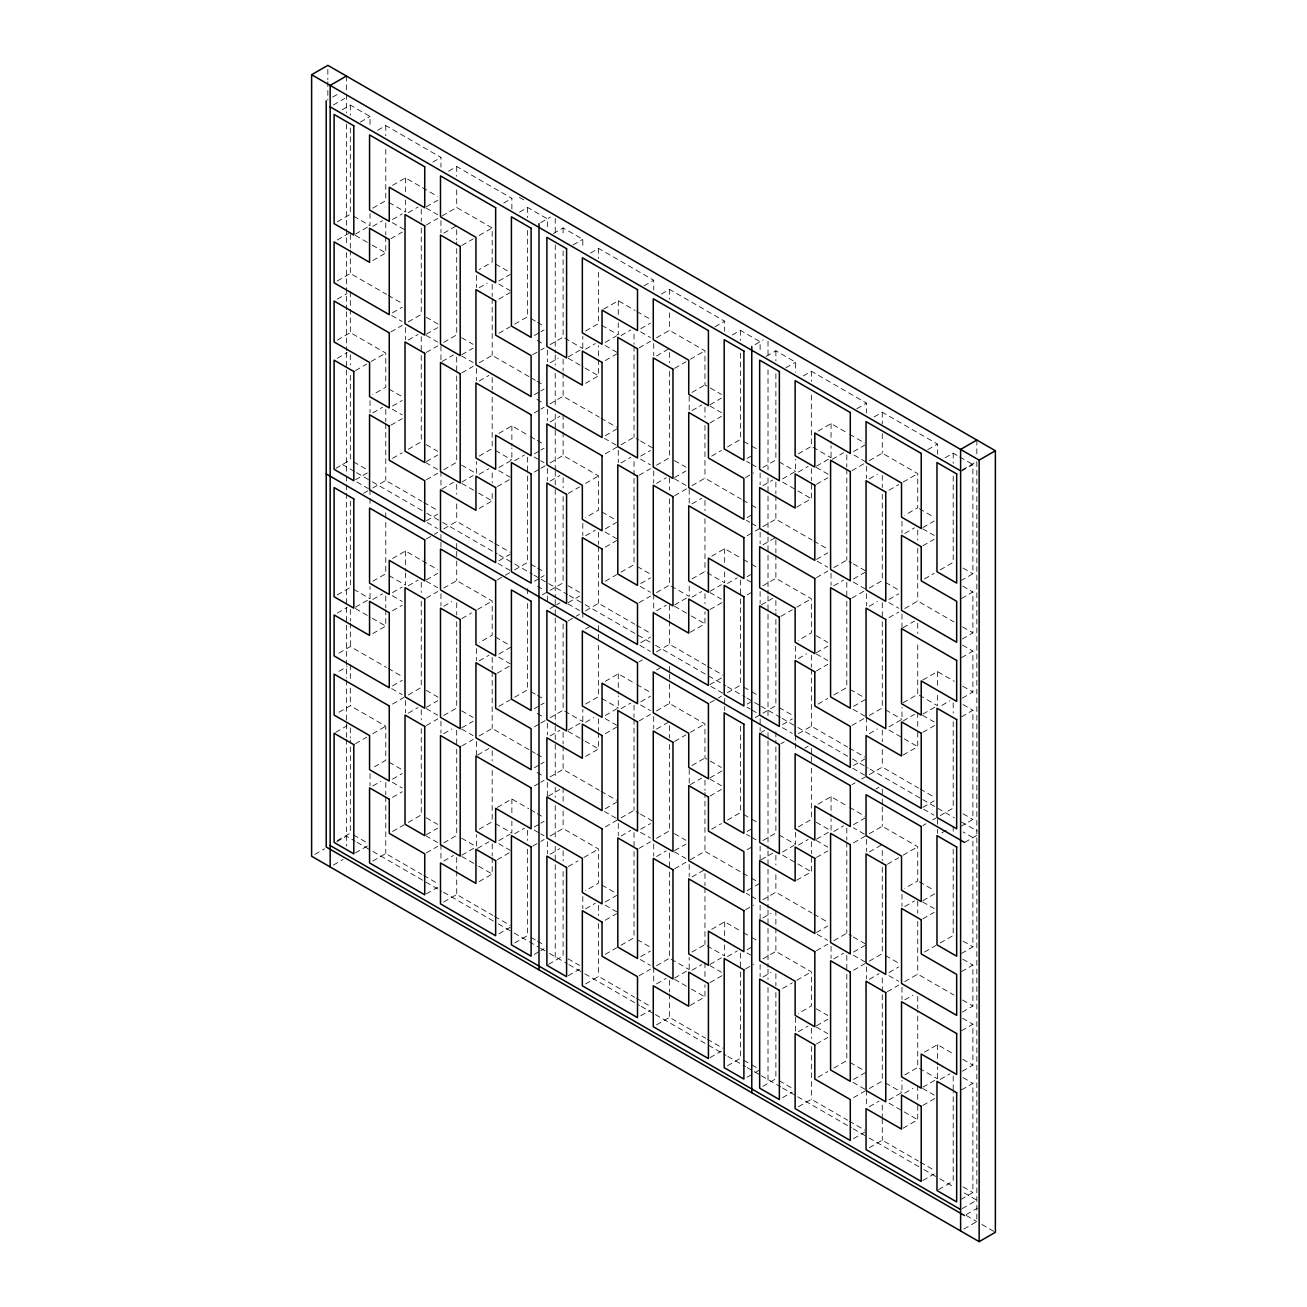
<?xml version="1.0" encoding="UTF-8"?>
<svg xmlns="http://www.w3.org/2000/svg" width="1307" height="1307" viewBox="0 0 1307 1307"><rect width="100%" height="100%" fill="white"/><g stroke="black" fill="none" stroke-linecap="round" stroke-linejoin="round"><path stroke-width="0.75" stroke-dasharray="5 3.75" d="M332.713 97.061L339.199 93.32M333.399 104.968L344.754 98.401M342.205 109.772L350.325 105.099L370.028 116.47L370.028 126.583M360.291 122.09L370.028 116.47M377.674 130.259L385.777 125.57L440.949 157.412L440.949 167.165M392.508 185.382L405.48 177.899L420.691 186.672M432.846 162.101L440.949 157.412M337.337 221.782L350.325 214.299L350.325 127.334M372.805 208.14L385.777 200.641L385.777 147.887M448.595 171.201L456.715 166.512L511.87 198.37L511.87 212.567M337.337 239.982L348.708 233.43M355.422 234.1L368.394 226.601M372.805 226.34L382.543 220.72M392.508 219.511L402.246 213.891M408.274 212.682L418.011 207.061M426.343 206.8L437.698 200.249M390.891 238.658L402.246 232.091M426.343 225L437.698 218.449M442.109 215.9L456.715 207.47L492.184 227.941L492.184 262.07L479.195 269.569M337.337 280.94L350.325 273.441L386.529 294.353M372.805 260.469L385.777 252.97L385.777 236.91M443.727 233.169L456.715 225.67M337.337 299.14L347.074 293.52M503.767 203.059L511.87 198.37M461.812 245.471L473.167 238.92M479.195 235.44L492.184 227.941M519.533 212.159L527.636 207.47L547.339 218.841L547.339 228.954M337.337 340.081L350.325 332.599L385.777 353.07L385.777 387.199L372.805 394.681M540.624 222.729L550.361 217.109M392.508 312.781L402.246 307.161M337.337 358.281L347.074 352.661M553.367 233.561L563.105 227.941L582.808 239.312L582.808 247.399M390.891 331.929L402.246 325.361M408.274 321.881L421.246 314.399L421.246 223.399M479.195 287.769L487.315 283.08M498.898 280.94L510.253 274.388M355.422 370.6L366.777 364.049M371.188 361.5L385.777 353.07M408.274 340.081L418.011 334.461M573.07 244.932L582.808 239.312M426.343 334.2L437.698 327.649M498.898 299.14L510.253 292.588M590.454 253.101L598.573 248.412L653.729 280.27L653.729 290.023M426.343 352.4L437.698 345.849M443.727 342.369L456.715 334.87L456.715 241.844M442.109 361.5L453.464 354.949M461.812 354.671L473.167 348.119M498.898 333.269L510.253 326.701M514.664 324.169L527.636 316.67L527.636 229.705M372.805 412.881L382.543 407.261M392.508 406.069L402.246 400.448M461.812 372.871L473.167 366.319M479.195 362.84L492.184 355.341L535.282 380.223M534.367 335.54L539.236 332.73M540.853 331.782L544.104 329.919M390.891 425.2L402.246 418.648M479.195 381.04L488.932 375.419M603.671 309.171L618.276 300.741L635.153 310.494M643.992 285.89L653.729 280.27M335.948 468.298L350.325 459.999L350.325 373.034M532.733 354.671L539.236 350.93M540.853 349.982L544.104 348.119M550.116 344.64L563.105 337.141L563.105 250.192M585.585 330.981L598.573 323.499L598.573 270.745M661.375 294.059L669.494 289.37L724.666 321.212L724.666 331.357M550.116 362.84L558.236 358.151M355.422 479.8L368.394 472.301M392.508 458.381L402.246 452.761M408.274 449.281L421.246 441.799L421.246 354.834M568.202 356.942L582.808 348.512L582.808 336.389M585.585 349.181L595.322 343.561M605.288 342.369L616.643 335.801M621.054 335.54L630.791 329.919M640.757 328.71L650.494 323.09M363.542 493.311L368.394 490.501M372.805 487.968L385.777 480.47L421.981 501.365M534.367 394.681L539.236 391.871M540.853 390.94L544.104 389.061M426.343 461.6L437.698 455.048M605.288 360.569L616.643 354.001M639.123 347.842L650.494 341.29M656.506 337.81L669.494 330.312L704.963 350.799L704.963 384.911L721.382 394.404M498.898 433.369L511.87 425.87L528.763 435.623M534.367 412.881L539.236 410.071M540.853 409.14L544.104 407.261M550.116 403.781L563.105 396.299L599.309 417.194M585.585 383.31L598.573 375.812L598.573 345.702M426.343 479.8L437.698 473.248M443.727 469.768L456.715 462.27L456.715 373.296M479.195 456.11L492.184 448.611L492.184 391.806M656.506 356.01L669.494 348.512M550.116 421.981L559.853 416.361M714.929 326.832L724.666 321.212M442.109 488.9L453.464 482.348M461.812 482.071L473.167 475.519M479.195 474.31L488.932 468.69M498.898 467.481L511.87 459.999L511.87 447.942M514.664 460.668L524.401 455.048M674.592 368.329L685.946 361.761M690.357 359.229L704.963 350.799M732.312 335L740.415 330.312L760.119 341.699L760.119 351.795M534.367 453.839L539.236 451.029M540.853 450.082L544.104 448.219M426.343 520.741L437.698 514.19M497.281 486.629L511.87 478.199M534.367 472.039L539.236 469.229M540.853 468.282L545.722 465.472M550.116 462.939L563.105 455.44L598.573 475.911L598.573 510.04L585.585 517.539M755.021 344.64L763.141 339.951M392.508 558.481L405.48 550.999L420.691 559.772M426.343 538.941L432.846 535.2M434.463 534.269L437.698 532.39M443.727 528.91L456.715 521.411L492.919 542.323M479.195 508.439L492.184 500.94L492.184 490.909M605.288 435.639L618.276 428.141M337.337 594.881L350.325 587.398L350.325 496.399M691.975 392.41L704.963 384.911M372.805 581.239L385.777 573.74L385.777 520.987M550.116 481.139L559.853 475.519M766.147 356.419L775.884 350.799L795.587 362.17L795.587 372.283M605.288 453.839L618.276 446.34L604.471 438.384M621.054 444.739L634.026 437.241L638.96 440.083M337.337 613.081L347.074 607.461M691.975 410.61L701.712 404.99M355.422 607.2L370.028 598.769L370.028 586.631M372.805 599.439L382.543 593.819M710.06 404.729L721.415 398.161M392.508 592.61L402.246 586.99M408.274 585.781L418.011 580.161M568.202 493.442L579.556 486.89M585.585 483.41L598.573 475.911M621.054 462.939L630.791 457.319M785.85 367.79L795.587 362.17M426.343 579.9L437.698 573.348M640.757 456.11L650.494 450.49M710.06 422.929L721.415 416.361M392.508 610.81L402.246 605.19M803.233 375.942L811.353 371.27L866.508 403.111L866.508 412.865M426.343 598.1L437.698 591.548M443.727 588.068L456.715 580.569L492.184 601.04L492.184 635.169L479.195 642.668M639.123 475.242L650.494 468.69M656.506 465.21L669.494 457.711L669.494 370.763M338.97 653.108L350.325 646.54L386.529 667.452M372.805 633.568L385.777 626.069L385.777 610.01M498.898 560.768L510.253 554.201M443.727 606.268L451.846 601.579M656.506 483.41L666.243 477.79M338.97 671.308L347.074 666.619M497.281 579.9L503.767 576.158M505.384 575.211L510.253 572.401M514.664 569.868L527.636 562.369L527.636 475.405M674.592 477.529L685.946 470.961M711.678 456.11L721.415 450.49M727.444 447.01L740.415 439.511L740.415 352.563M585.585 535.739L595.322 530.119M605.288 528.91L616.643 522.359M461.812 618.57L471.549 612.95M477.578 609.47L492.184 601.04M674.592 495.729L687.58 488.23M691.975 485.681L704.963 478.199L741.167 499.094M534.367 581.239L539.236 578.429M540.853 577.482L544.104 575.619M747.147 458.381L753.633 454.64M605.288 547.11L616.643 540.559M691.975 503.881L701.712 498.261M818.068 431.081L831.056 423.582L847.933 433.336M856.771 408.732L866.508 403.111M338.97 712.25L350.325 705.698L385.777 726.169L385.777 760.298L372.805 767.781M542.242 594.881L548.728 591.14M550.116 590.339L563.105 582.84L563.105 495.892M745.513 477.529L753.633 472.84M762.896 467.481L775.884 459.999L775.884 373.034M392.508 685.881L402.246 680.261M798.365 453.839L811.353 446.34L811.353 393.587M874.154 416.9L882.274 412.211L937.446 444.07L937.446 454.215M335.719 732.328L347.074 725.761M550.116 608.539L554.985 605.729M556.619 604.782L559.853 602.919M762.896 485.681L772.633 480.061M392.508 704.081L403.863 697.53M408.274 694.981L421.246 687.498L421.246 600.534M568.202 602.641L579.556 596.09M605.288 581.239L616.643 574.672M621.054 572.139L634.026 564.64L634.026 477.692M782.599 478.852L795.587 471.37L795.587 459.231M798.365 472.039L808.102 466.419M479.195 660.868L488.932 655.248M816.45 466.142L831.056 457.711L831.056 445.671M832.216 459.329L843.57 452.761M498.898 654.039L511.87 646.54M853.536 451.552L864.891 445.001M355.422 743.699L366.777 737.148M372.805 733.668L385.777 726.169M408.274 713.181L418.011 707.561M568.202 620.841L574.688 617.1M576.322 616.169L579.556 614.29M585.585 610.81L598.573 603.311L634.761 624.223M747.147 517.539L753.633 513.782M426.343 707.299L437.698 700.748M640.757 583.51L650.494 577.89M816.45 484.342L827.805 477.79M497.281 673.17L510.253 665.671M851.903 470.7L866.508 462.27L851.739 453.741M869.302 460.652L882.274 453.17L917.743 473.64L917.743 507.77L904.754 515.252M585.585 629.01L592.071 625.269M711.678 556.21L724.666 548.711L741.543 558.465M747.147 535.739L753.633 531.982M755.25 531.05L760.119 528.24M762.896 526.639L775.884 519.14L812.088 540.036M796.747 507.1L811.353 498.67L811.353 482.61M426.343 725.499L437.698 718.948M443.727 715.468L456.715 707.969L456.715 616.969M639.123 602.641L650.494 596.09M656.506 592.61L669.494 585.111L669.494 498.163M691.975 578.952L704.963 571.469L724.666 582.84L724.666 570.8M869.302 478.852L877.405 474.18M762.896 544.839L775.884 537.34L775.884 552.943M927.709 449.69L937.446 444.07M443.727 733.668L451.846 728.979M656.506 610.81L666.243 605.19M461.812 727.77L473.167 721.219M498.898 706.368L510.253 699.8M514.664 697.268L527.636 689.769L527.636 598.769M674.592 604.929L687.58 597.43M691.975 597.152L701.712 591.532M372.805 785.981L380.925 781.308M710.06 591.27L721.415 584.719M727.444 583.51L737.181 577.89M888.989 490.239L898.726 484.619M903.137 482.071L917.743 473.64M945.092 457.842L953.195 453.17L958.129 456.012M392.508 779.168L402.246 773.548M747.147 576.681L753.633 572.94M461.812 745.97L473.167 739.419M479.195 735.939L492.184 728.44L535.282 753.322M640.757 642.668L650.494 637.032M534.367 708.639L539.236 705.829M540.853 704.881L544.104 703.019M710.06 609.47L724.666 601.04M392.508 797.368L402.246 791.748M962.246 469.899L975.218 462.4M747.147 594.881L753.633 591.14M762.896 585.781L775.884 578.298L811.353 598.769L811.353 632.882L798.365 640.381M961.544 471.092L972.898 464.54L972.898 573.74L961.544 580.292M477.578 755.07L488.932 748.519M605.288 681.339L618.276 673.84L635.153 683.594M639.123 661.799L642.374 659.921M656.506 651.768L669.494 644.269L705.698 665.165M690.357 632.229L704.963 623.798L704.963 611.741M816.45 559.429L827.805 552.861M337.337 840.581L350.325 833.098L350.325 740.072M534.367 726.839L539.236 724.029M540.853 723.081L545.722 720.271M550.116 717.739L563.105 710.24L563.105 623.292M314.856 854.37L324.593 848.749M336.651 841.79L346.388 836.17L355.21 841.267M585.585 704.081L598.573 696.598L598.573 643.845M761.278 604.929L772.633 598.361M656.506 669.968L661.375 667.142M816.45 577.629L827.805 571.061M833.833 567.581L846.805 560.082L851.739 562.941M550.116 735.939L559.853 730.319M904.754 533.452L914.492 527.832M333.399 865.071L343.137 859.451M355.422 852.899L368.394 845.4M392.508 831.481L403.863 824.929M408.274 822.381L421.246 814.898L421.246 727.934M568.202 730.041L582.808 721.611L582.808 709.489M585.585 722.281L593.705 717.608M922.84 527.571L934.195 521.019M605.288 715.468L618.276 707.969L618.276 695.928M621.054 708.639L630.791 703.019M780.982 616.3L792.336 609.732M796.747 607.2L811.353 598.769M833.833 585.781L843.57 580.161M640.757 701.81L650.494 696.19M853.536 578.952L864.891 572.401M372.805 861.068L385.777 853.569L421.981 874.465M534.367 767.781L539.236 764.971M540.853 764.04L544.104 762.161M922.84 545.771L934.195 539.219M426.343 834.699L437.698 828.148M605.288 733.668L616.643 727.1M639.123 720.941L650.494 714.39M656.506 710.91L669.494 703.411L704.963 723.898L704.963 758.011L721.382 767.487M851.903 598.1L864.891 590.601M869.302 588.052L882.274 580.569L882.274 489.57M497.281 807.399L511.87 798.969L528.763 808.723M534.367 785.981L539.236 783.171M540.853 782.24L544.104 780.361M550.116 776.881L563.105 769.398L599.309 790.294M585.585 756.41L598.573 748.911L598.573 732.851M710.06 684.541L721.415 677.99M426.343 852.899L437.698 846.348M443.727 842.868L456.715 835.369L456.715 748.405M479.195 829.21L492.184 821.711L492.184 768.957M656.506 729.11L669.494 721.611M869.302 606.252L877.405 601.579M548.499 796.028L559.853 789.461M710.06 702.741L716.546 699M718.164 698.069L721.415 696.19M727.444 692.71L740.415 685.211L740.415 598.263M888.989 599.439L898.726 593.819M924.457 578.952L934.195 573.332M940.223 569.852L953.195 562.369L953.195 475.405M443.727 861.068L453.464 855.448M798.365 658.581L806.484 653.892M461.812 855.17L476.418 846.74L476.418 834.601M477.578 848.341L488.932 841.79M816.45 652.699L827.805 646.132M498.898 840.581L510.253 834.029M888.989 617.639L898.726 612.019M904.754 608.539L917.743 601.04L953.947 621.936M514.664 833.768L524.401 828.148M674.592 741.428L685.946 734.861M690.357 732.328L704.963 723.898M534.367 826.939L539.236 824.129M540.853 823.181L544.104 821.319M747.147 704.081L753.633 700.34M426.343 893.841L437.698 887.29M816.45 670.899L827.805 664.332M497.281 859.728L511.87 851.298M903.137 627.67L914.492 621.119M532.733 846.07L539.236 842.329M540.853 841.381L544.104 839.519M550.116 836.039L563.105 828.54L598.573 849.011L598.573 883.14L585.585 890.639M755.25 717.608L760.119 714.798M762.896 713.181L775.884 705.698L775.884 612.673M961.544 598.492L972.898 591.94L972.898 632.882L961.544 639.45M443.727 902.01L456.715 894.511L492.919 915.423M479.195 881.539L492.184 874.04L492.184 857.98M605.288 808.739L618.276 801.24M691.975 765.51L704.963 758.011M550.116 854.239L559.853 848.619M761.278 732.328L764.53 730.45M605.288 826.939L618.276 819.44L604.471 811.484M621.054 817.839L634.026 810.34L638.96 813.183M782.599 724.552L792.336 718.932M818.068 704.081L827.805 698.461M833.833 694.981L846.805 687.482L846.805 600.534M690.357 784.641L701.712 778.09M710.06 777.828L724.666 769.398M568.202 866.541L577.939 860.921M583.968 857.441L598.573 849.011M621.054 836.039L630.791 830.419M780.982 743.699L784.233 741.821M798.365 733.652L811.353 726.169L847.557 747.065M640.757 829.21L650.494 823.59M853.536 706.352L866.508 698.869M710.06 796.028L721.415 789.461M804.851 748.11L808.102 746.232M922.84 679.999L937.446 671.569L954.322 681.306M961.544 657.65L972.898 651.082L972.898 692.04L961.544 698.591M639.123 848.341L650.494 841.79M656.506 838.31L669.494 830.811L669.494 739.811M851.903 725.499L864.891 718M869.302 715.452L882.274 707.969L882.274 621.005M498.898 933.868L510.253 927.3M903.137 702.741L917.743 694.311L917.743 641.557M656.506 856.51L666.243 850.89M869.302 733.652L877.405 728.979M514.664 942.968L527.636 935.469L527.636 848.504M674.592 850.628L685.946 844.061M711.678 829.21L721.415 823.59M727.444 820.11L740.415 812.611L740.415 721.611M888.989 726.839L901.977 719.34L901.977 707.201M903.137 720.941L914.492 714.39M585.585 908.839L595.322 903.219M922.84 714.112L935.812 706.63M941.841 705.421L949.96 700.732M605.288 902.01L616.643 895.458M674.592 868.828L685.946 862.261M690.357 859.728L704.963 851.298L741.167 872.194M853.536 765.51L864.891 758.959M534.367 954.339L539.236 951.529M540.853 950.581L544.104 948.719M747.147 831.481L753.633 827.739M922.84 732.312L937.446 723.882M605.288 920.21L616.643 913.658M961.544 716.791L972.898 710.24L972.898 819.44L961.544 825.991M691.975 876.981L704.963 869.498M818.068 804.181L831.056 796.682L847.933 806.435M851.903 784.641L855.154 782.779M861.64 779.021L864.891 777.159M869.302 774.61L882.274 767.111L918.478 788.023M903.137 755.07L917.743 746.64L917.743 728.571M548.499 964.37L563.105 955.94L563.105 868.992M747.147 849.681L753.633 845.939M762.896 840.581L775.884 833.082L775.884 740.072M798.365 826.939L811.353 819.44L811.353 766.686M875.788 789.069L879.023 787.19M761.278 859.728L772.633 853.161M568.202 975.741L579.556 969.19M605.288 954.339L616.643 947.771M621.054 945.239L634.026 937.74L634.026 850.792M782.599 851.952L793.97 845.4M798.365 845.139L808.102 839.519M816.45 839.241L831.056 830.811L831.056 818.77M833.833 831.481L843.57 825.861M853.536 824.652L864.891 818.1M585.585 983.91L598.573 976.411L634.761 997.323M747.147 890.639L753.633 886.881M755.25 885.95L760.119 883.14M640.757 956.61L650.494 950.99M816.45 857.441L827.805 850.89M853.536 842.852L866.508 835.369L853.373 827.788M869.302 833.752L882.274 826.269L917.743 846.74L917.743 880.869L904.754 888.352M711.678 929.31L724.666 921.811L741.543 931.564M745.513 909.77L753.633 905.081M762.896 899.739L775.884 892.24L812.088 913.136M796.747 880.199L811.353 871.769L811.353 855.709M922.84 807.399L934.195 800.832M639.123 975.741L650.494 969.19M656.506 965.71L669.494 958.211L669.494 871.263M691.975 952.051L704.963 944.569L724.666 955.94L724.666 943.899M869.302 851.952L882.274 844.469M762.896 917.939L771.016 913.25M922.84 825.599L926.075 823.72M932.577 819.979L935.812 818.1M940.223 815.552L953.195 808.069L953.195 721.105M656.506 983.91L666.243 978.289M674.592 978.028L689.197 969.598L689.197 957.459M691.975 970.251L701.712 964.631M710.06 964.37L721.415 957.819M727.444 956.61L737.181 950.99M887.371 864.27L898.726 857.719M903.137 855.17L917.743 846.74M941.841 832.82L946.709 830.01M747.147 949.781L753.633 946.039M640.757 1015.751L650.494 1010.131M710.06 982.57L724.666 974.14M745.513 968.928L753.633 964.239M762.896 958.881L775.884 951.382L811.353 971.869L811.353 1005.982L798.365 1013.48M964.795 842.329L977.538 834.961M656.506 1024.851L669.494 1017.369L705.698 1038.264M690.357 1005.328L704.963 996.898L704.963 984.841M816.45 932.512L827.805 925.96M762.896 977.081L771.016 972.392M816.45 950.712L827.805 944.16M833.833 940.681L846.805 933.182L851.739 936.041M904.754 906.552L914.492 900.931M922.84 900.67L937.446 892.24M782.599 988.451L792.336 982.831M796.747 980.299L811.353 971.869M833.833 958.881L843.57 953.26M853.536 952.051L864.891 945.5M922.84 918.87L934.195 912.319M853.536 970.251L864.891 963.7M869.302 961.151L882.274 953.669L882.274 862.669M710.06 1057.641L721.415 1051.089M869.302 979.351L879.023 973.731M727.444 1065.809L740.415 1058.311L740.415 971.362M888.989 972.539L898.726 966.919M924.457 952.051L935.812 945.5M940.223 942.951L953.195 935.469L953.195 848.504M798.365 1031.68L808.102 1026.06M816.45 1025.799L827.805 1019.231M887.371 991.67L898.726 985.119M904.754 981.639L917.743 974.14L953.947 995.035M747.147 1077.18L753.633 1073.439M755.25 1072.492L760.119 1069.681M961.544 953.391L972.898 946.84L972.898 837.64L963.047 831.955M816.45 1043.999L827.805 1037.431M904.754 999.839L912.874 995.15M961.544 971.591L972.898 965.04L972.898 1005.982L961.544 1012.549M762.896 1086.28L775.884 1078.781L775.884 987.782M782.599 1097.651L792.336 1092.031M818.068 1077.18L827.805 1071.56M833.833 1068.08L846.805 1060.581L846.805 973.633M798.365 1106.751L811.353 1099.269L847.557 1120.164M853.536 1079.451L866.508 1071.969M924.457 1052.151L937.446 1044.669L954.322 1054.406M961.544 1030.749L972.898 1024.182L972.898 1065.14L961.544 1071.691M853.536 1097.651L864.891 1091.1M869.302 1088.551L882.274 1081.069L882.274 994.104M904.754 1074.909L917.743 1067.411L917.743 1010.605M869.302 1106.751L879.023 1101.131M888.989 1099.939L901.977 1092.44L901.977 1080.301M904.754 1093.109L912.874 1088.421M922.84 1087.212L937.446 1078.781L937.446 1066.741M940.223 1079.451L949.96 1073.831M853.536 1138.609L864.891 1132.058M922.84 1105.412L937.446 1096.981M961.544 1089.891L972.898 1083.34L972.898 1192.539L961.544 1199.091M869.302 1147.709L882.274 1140.21L918.478 1161.122M903.137 1128.17L917.743 1119.74L917.743 1103.68M922.84 1180.499L934.195 1173.931M938.606 1189.599L953.195 1181.169L953.195 1092.178M962.246 1208.599L976.835 1200.169L962.72 1192M966.183 1214.611L977.538 1208.06M963.863 1229.07L976.835 1221.571L976.835 458.414M519.451 197.39L526.509 201.458M959.763 456.96L972.898 464.54M422.373 187.653L437.567 196.426M636.852 311.474L650.347 319.267M849.632 434.316L864.826 443.089M426.18 208.042L437.665 214.675M640.593 331.831L650.445 337.516M389.061 202.536L405.48 212.012L405.48 199.971M495.467 263.965L510.236 272.493M601.857 325.394L618.276 334.87L618.276 322.829M812.987 447.288L831.056 457.711M919.376 508.717L934.162 517.245M392.345 222.631L405.48 230.212M498.751 284.06L510.236 290.693M605.141 345.489L618.276 353.07M709.881 405.954L721.382 412.604M816.271 467.383L831.056 475.911M922.66 528.812L934.162 535.445M353.609 216.194L370.028 225.67L370.028 213.531M530.92 318.565L535.854 321.408M537.487 322.355L544.055 326.146M564.738 338.088L582.808 348.512M743.699 441.407L750.267 445.197M751.917 446.144L756.835 448.987M779.168 461.894L795.587 471.37M963.047 568.055L972.898 573.74M355.39 235.423L370.584 244.197M372.283 245.177L385.777 252.97M537.21 340.392L543.957 344.296M568.169 358.265L583.363 367.038M585.062 368.019L598.573 375.812M746.607 461.289L749.989 463.233M751.672 464.214L756.737 467.138M782.632 482.087L796.143 489.896M797.842 490.86L811.353 498.67M962.769 586.091L972.898 591.94M388.244 295.349L402.033 303.306M426.18 317.242L440.949 325.77M461.632 337.712L473.134 344.345M536.997 381.219L543.892 385.206M601.024 418.191L616.545 427.144M640.593 441.031L653.729 448.611M674.412 460.554L685.914 467.203M742.882 500.091L749.777 504.061M751.509 505.057L756.671 508.047M813.804 541.033L827.609 549.005M853.373 563.889L866.508 571.469M885.558 582.465L898.693 590.045M962.556 626.919L972.898 632.882M391.692 315.526L402.033 321.506M426.18 335.442L437.665 342.075M461.632 355.912L473.134 362.545M536.997 399.419L543.892 403.406M640.593 459.231L650.445 464.916M674.412 478.754L685.914 485.403M746.33 520.284L749.777 522.261M751.509 523.257L756.671 526.247M817.251 561.226L827.609 567.205M853.373 582.089L866.508 589.669M888.842 602.56L898.693 608.245M962.556 645.119L972.898 651.082M530.446 436.587L535.527 439.511M537.21 440.492L543.957 444.396M743.242 559.445L749.989 563.333M751.672 564.314L756.737 567.238M962.769 686.191L972.898 692.04M534.204 456.96L539.138 459.803M540.771 460.75L544.055 462.645M746.983 579.802L753.551 583.592M963.047 704.555L972.898 710.24M389.061 389.094L402.197 396.675M495.467 450.507L511.87 459.999M601.857 511.936L616.626 520.464M816.271 635.741L827.772 642.374M919.376 695.259L937.446 705.682L937.446 693.641M392.345 409.189L402.197 414.874M498.751 470.602L510.236 477.251M605.141 532.031L616.626 538.664M709.881 592.512L721.382 599.145M816.271 653.941L827.772 660.574M922.66 715.354L934.162 721.987M426.18 444.641L437.665 451.274M461.632 465.112L476.418 473.64L476.418 461.518M637.31 566.535L650.445 574.116M671.128 586.059L689.197 596.498L689.197 582.334M850.089 689.393L864.875 697.922M885.558 709.864L901.977 719.34M425.755 462.596L437.567 469.425M461.779 483.394L476.973 492.167M478.672 493.147L492.184 500.94M640.218 586.418L650.347 592.267M674.559 606.236L689.753 615.009M691.452 615.989L704.963 623.798M852.997 709.26L864.826 716.089M889.021 730.058L902.533 737.867M904.232 738.847L917.743 746.64M353.609 461.894L368.378 470.422M423.713 502.362L437.502 510.334M494.634 543.32L510.155 552.273M530.92 564.265L535.854 567.107M537.487 568.055L544.055 571.845M568.022 585.683L579.524 592.316M636.493 625.22L650.282 633.176M707.414 666.162L722.934 675.115M743.699 687.106L750.267 690.897M751.917 691.844L756.835 694.687M779.168 707.593L792.303 715.174M849.272 748.061L864.793 757.014M920.193 789.003L933.999 796.976M963.047 813.755L972.898 819.44M342.434 464.54L354.752 471.647M356.517 472.66L370.584 480.796M372.332 481.809L425.085 512.262M426.85 513.275L440.916 521.395M442.681 522.408L497.199 553.89M498.947 554.903L513.014 563.023M514.778 564.036L532.357 574.198M534.122 575.211L539.399 578.249M541.147 579.262L567.532 594.505M569.297 595.518L583.363 603.638M585.111 604.651L653.696 644.253M655.461 645.266L725.793 685.881M727.558 686.894L745.137 697.039M746.901 698.052L759.204 705.159M760.968 706.172L780.312 717.347M782.076 718.36L796.143 726.48M797.891 727.493L850.661 757.962M852.409 758.975L868.24 768.108M870.005 769.12L920.994 798.577M922.758 799.59L954.404 817.855M961.446 821.923L977.26 831.056M356.893 481.989L368.378 488.622M427.16 522.555L437.502 528.534M498.081 563.513L511.87 571.469M537.487 586.255L544.055 590.045M568.022 603.883L579.524 610.516M639.94 645.397L650.282 651.376M710.861 686.355L724.666 694.311M746.983 707.201L750.267 709.097M751.917 710.044L756.835 712.887M782.452 727.689L792.303 733.374M852.719 768.255L866.508 776.211M923.641 809.196L933.999 815.176M422.373 560.736L437.567 569.525M636.852 684.574L650.347 692.367M849.632 807.416L864.826 816.189M426.18 581.141L437.665 587.774M640.593 704.93L650.445 710.616M389.061 575.635L405.48 585.111L405.48 573.07M495.467 637.064L510.236 645.593M601.857 698.493L618.276 707.969M816.271 822.283L831.056 830.811M919.376 881.817L934.162 890.345M392.345 595.731L402.197 601.416M498.751 657.16L510.236 663.793M605.141 718.589L616.626 725.222M709.881 779.054L721.382 785.687M816.271 840.483L827.772 847.116M922.66 901.912L934.162 908.545M353.609 589.294L370.028 598.769M530.92 691.664L535.854 694.507M537.487 695.455L544.055 699.245M564.738 711.188L582.808 721.611M743.699 814.506L750.267 818.296M751.917 819.244L756.835 822.087M779.168 834.993L795.587 844.469L795.587 832.33M963.047 941.154L972.898 946.84M355.39 608.523L370.584 617.296M372.283 618.276L385.777 626.069M537.21 713.491L543.957 717.396M568.169 731.365L583.363 740.138M585.062 741.118L598.573 748.911M746.607 834.389L749.989 836.333M751.672 837.313L756.737 840.238M782.632 855.186L796.143 862.996M797.842 863.96L811.353 871.769M962.769 959.191L972.898 965.04M388.244 668.432L402.033 676.405M426.18 690.341L440.949 698.869M461.632 710.812L473.134 717.445M536.997 754.319L543.892 758.305M601.024 791.29L616.545 800.243M640.593 814.13L653.729 821.711M674.412 833.654L685.914 840.287M742.882 873.19L749.777 877.16M751.509 878.157L756.671 881.147M813.804 914.132L827.609 922.105M853.373 936.988L866.508 944.569M885.558 955.564L898.693 963.145M962.556 1000.018L972.898 1005.982M391.692 688.626L402.033 694.605M426.18 708.541L437.665 715.174M461.632 729.012L473.134 735.645M536.997 772.519L543.892 776.505M640.593 832.33L650.445 838.016M674.412 851.854L685.914 858.487M746.33 893.384L749.777 895.36M751.509 896.357L756.671 899.347M817.251 934.325L827.609 940.305M853.373 955.188L866.508 962.769M888.842 975.659L898.693 981.345M962.556 1018.218L972.898 1024.182M530.446 809.687L535.527 812.611M537.21 813.591L543.957 817.496M743.242 932.544L749.989 936.433M751.672 937.413L756.737 940.337M962.769 1059.291L972.898 1065.14M534.204 830.059L539.138 832.902M540.771 833.85L544.055 835.745M746.983 952.901L753.551 956.691M963.047 1077.654L972.898 1083.34M389.061 762.193L402.197 769.774M495.467 823.606L511.87 833.098L511.87 821.041M601.857 885.035L616.626 893.563M816.271 1008.841L827.772 1015.474M919.376 1068.358L937.446 1078.781M392.345 782.289L402.197 787.974M498.751 843.701L510.236 850.351M605.141 905.13L616.626 911.763M709.881 965.612L721.382 972.245M816.271 1027.041L827.772 1033.674M922.66 1088.453L934.162 1095.086M426.18 817.741L437.665 824.374M461.632 838.212L476.418 846.74M637.31 939.635L650.445 947.216M671.128 959.158L689.197 969.598M850.089 1062.477L864.875 1071.021M885.558 1082.964L901.977 1092.44M425.755 835.696L437.567 842.525M461.779 856.493L476.973 865.267M478.672 866.247L492.184 874.04M640.218 959.518L650.347 965.367M674.559 979.335L689.753 988.108M691.452 989.089L704.963 996.898M852.997 1082.359L864.826 1089.188M889.021 1103.157L902.533 1110.966M904.232 1111.93L917.743 1119.74M353.609 834.993L368.378 843.521M423.713 875.461L437.502 883.434M494.634 916.419L510.155 925.372M530.92 937.364L535.854 940.207M537.487 941.154L544.055 944.945M568.022 958.783L579.524 965.416M636.493 998.319L650.282 1006.276M707.414 1039.261L722.934 1048.214M743.699 1060.206L750.267 1063.996M751.917 1064.944L756.835 1067.786M779.168 1080.693L792.303 1088.274M849.272 1121.161L864.793 1130.114M920.193 1162.103L933.999 1170.075M963.047 1186.854L972.898 1192.539M356.974 842.296L371.106 850.449M372.871 851.461L441.75 891.227M443.514 892.256L496.497 922.84M498.261 923.853L512.393 932.005M514.157 933.035L538.876 947.314M540.641 948.327L547.698 952.411M549.479 953.424L567.124 963.618M568.904 964.648L583.02 972.8M584.784 973.813L639.531 1005.426M641.296 1006.439L653.663 1013.578M655.428 1014.608L726.071 1055.386M727.836 1056.399L745.496 1066.594M747.261 1067.623L752.554 1070.678M754.335 1071.691L759.628 1074.762M761.393 1075.775L780.818 1086.983M782.583 1088.012L851.461 1127.778M853.226 1128.791L867.358 1136.943M869.122 1137.972L922.105 1168.556M923.869 1169.585L937.985 1177.738M939.749 1178.751L953.881 1186.903M966.249 1215.461L976.835 1221.571M981.9 1224.496L995.379 1232.289M976.835 440.051L976.835 456.372M953.195 453.17L953.195 463.282M953.195 702.905L953.195 713.018M953.195 826.269L953.195 832.33M953.195 1076.004L953.195 1090.169M937.446 671.569L937.446 685.62M937.446 819.195L937.446 827.315M937.446 829.341L937.446 833.392M937.446 1044.669L937.446 1064.731M917.743 530.021L917.743 540.167M917.743 548.287L917.743 601.04M917.743 623.292L917.743 633.438M917.743 712.511L917.743 726.561M917.743 901.095L917.743 913.266M917.743 921.386L917.743 974.14M917.743 996.391L917.743 1008.563M917.743 1085.611L917.743 1101.67M901.977 521.166L901.977 533.289M901.977 614.176L901.977 628.34M901.977 894.266L901.977 906.388M901.977 987.275L901.977 999.414M882.274 412.211L882.274 423.909M882.274 433.663L882.274 453.17M882.274 475.405L882.274 487.544M882.274 602.805L882.274 618.979M882.274 730.058L882.274 741.772M882.274 749.565L882.274 767.111M882.274 789.216L882.274 797.009M882.274 798.969L882.274 804.818M882.274 806.762L882.274 826.269M882.274 850.53L882.274 860.643M882.274 977.93L882.274 992.078M882.274 1105.118L882.274 1116.815M882.274 1118.759L882.274 1140.21M866.508 466.305L866.508 478.444M866.508 593.705L866.508 605.844M866.508 717.069L866.508 732.672M866.508 839.404L866.508 851.543M866.508 966.804L866.508 978.943M866.508 1090.169L866.508 1105.771M846.805 454.934L846.805 467.073M846.805 469.082L846.805 560.082M846.805 582.334L846.805 598.508M846.805 828.034L846.805 840.172M846.805 842.182L846.805 933.182M846.805 955.433L846.805 971.607M831.056 423.582L831.056 443.661M831.056 573.25L831.056 585.422M831.056 796.682L831.056 816.761M831.056 946.35L831.056 958.521M811.353 371.27L811.353 381.415M811.353 468.56L811.353 480.6M811.353 655.15L811.353 667.322M811.353 669.347L811.353 726.169M811.353 748.421L811.353 754.515M811.353 756.541L811.353 764.66M811.353 841.659L811.353 853.7M811.353 1028.25L811.353 1038.395M811.353 1046.515L811.353 1099.269M795.587 646.295L795.587 658.418M795.587 735.269L795.587 741.33M795.587 743.356L795.587 751.443M795.587 1017.369L795.587 1031.517M775.884 350.799L775.884 360.895M775.884 482.087L775.884 493.785M775.884 495.745L775.884 519.14M775.884 554.887L775.884 578.298M775.884 600.534L775.884 610.647M775.884 731.985L775.884 738.047M775.884 855.186L775.884 864.94M775.884 874.693L775.884 892.24M775.884 910.44L775.884 926.042M775.884 927.986L775.884 951.382M775.884 973.633L775.884 985.772M768.01 341.225L768.01 355.488M768.01 369.767L768.01 469.67M768.01 477.823L768.01 494.128M768.01 496.17L768.01 534.906M768.01 536.948L768.01 553.253M768.01 555.295L768.01 594.032M768.01 596.074L768.01 612.379M768.01 614.421L768.01 716.35M768.01 732.672L768.01 738.782M768.01 740.824L768.01 848.88M768.01 850.922L768.01 867.227M768.01 869.269L768.01 908.006M768.01 910.048L768.01 926.353M768.01 928.395L768.01 967.131M768.01 969.173L768.01 979.368M768.01 987.52L768.01 1083.34M760.119 472.987L760.119 484.685M760.119 532.145L760.119 543.843M760.119 591.434L760.119 603.573M760.119 718.834L760.119 730.972M760.119 846.086L760.119 859.745M760.119 905.245L760.119 918.886M760.119 964.533L760.119 976.672M740.415 330.312L740.415 340.424M740.415 580.063L740.415 596.237M740.415 953.162L740.415 969.337M724.666 548.711L724.666 562.762M724.666 698.379L724.666 704.457M724.666 706.483L724.666 710.551M724.666 921.811L724.666 941.89M704.963 407.18L704.963 417.325M704.963 425.428L704.963 478.199M704.963 500.45L704.963 510.596M704.963 518.716L704.963 571.469M704.963 593.688L704.963 603.72M704.963 780.279L704.963 790.425M704.963 792.45L704.963 851.298M704.963 873.55L704.963 885.721M704.963 887.747L704.963 944.569M704.963 962.769L704.963 976.819M689.197 396.299L689.197 410.447M689.197 489.308L689.197 503.473M689.197 769.398L689.197 783.547M689.197 864.433L689.197 876.572M669.494 289.37L669.494 299.123M669.494 312.765L669.494 330.312M669.494 352.563L669.494 362.676M669.494 477.937L669.494 490.076M669.494 605.272L669.494 618.914M669.494 620.874L669.494 644.269M669.494 666.374L669.494 672.223M669.494 674.167L669.494 681.96M669.494 683.92L669.494 703.411M669.494 725.663L669.494 737.802M669.494 853.063L669.494 869.237M669.494 980.315L669.494 992.013M669.494 993.957L669.494 1017.369M653.729 343.463L653.729 355.602M653.729 470.863L653.729 483.002M653.729 594.211L653.729 611.774M653.729 716.563L653.729 728.702M653.729 843.963L653.729 856.101M653.729 967.311L653.729 982.913M634.026 334.102L634.026 344.215M634.026 346.241L634.026 437.241M634.026 461.502L634.026 475.666M634.026 705.192L634.026 717.314M634.026 719.34L634.026 810.34M634.026 832.592L634.026 848.766M618.276 300.741L618.276 314.791M618.276 450.392L618.276 462.58M618.276 673.84L618.276 693.919M618.276 823.492L618.276 835.679M598.573 248.412L598.573 258.557M598.573 532.292L598.573 544.48M598.573 546.506L598.573 603.311M598.573 625.579L598.573 641.802M598.573 718.801L598.573 730.858M598.573 905.392L598.573 915.537M598.573 923.657L598.573 976.411M582.808 523.437L582.808 535.576M582.808 612.411L582.808 618.489M582.808 896.537L582.808 908.675M563.105 227.941L563.105 236.028M563.105 359.245L563.105 370.943M563.105 372.887L563.105 396.299M563.105 414.499L563.105 430.085M563.105 432.045L563.105 455.44M563.105 477.692L563.105 487.805M563.105 732.345L563.105 744.042M563.105 745.987L563.105 769.398M563.105 787.598L563.105 801.24M563.105 810.993L563.105 828.54M563.105 850.792L563.105 860.905M555.23 218.367L555.23 232.646M555.23 244.883L555.23 352.939M555.23 354.965L555.23 365.159M555.23 373.312L555.23 405.938M555.23 414.09L555.23 428.369M555.23 430.411L555.23 469.148M555.23 471.173L555.23 487.495M555.23 489.537L555.23 597.593M555.23 599.619L555.23 607.788M555.23 609.814L555.23 615.94M555.23 617.982L555.23 723.996M555.23 726.022L555.23 742.343M555.23 744.386L555.23 779.037M555.23 787.19L555.23 797.384M555.23 805.537L555.23 838.163M555.23 846.315L555.23 862.636M555.23 864.662L555.23 960.498M547.339 350.145L547.339 361.843M547.339 409.287L547.339 420.985M547.339 468.592L547.339 480.715M547.339 595.992L547.339 604.079M547.339 723.245L547.339 734.942M547.339 782.387L547.339 796.045M547.339 841.692L547.339 853.814M527.636 207.47L527.636 217.583M527.636 457.205L527.636 473.395M527.636 588.656L527.636 596.744M527.636 830.304L527.636 840.417M511.87 425.87L511.87 445.948M511.87 798.969L511.87 813.019M492.184 284.322L492.184 296.493M492.184 298.535L492.184 355.341M492.184 377.609L492.184 389.78M492.184 472.84L492.184 482.871M492.184 657.421L492.184 669.592M492.184 671.635L492.184 728.44M492.184 750.708L492.184 760.854M492.184 843.93L492.184 855.971M476.418 275.467L476.418 287.605M476.418 368.492L476.418 380.615M476.418 648.566L476.418 660.705M476.418 741.592L476.418 755.74M456.715 166.512L456.715 176.265M456.715 189.923L456.715 207.47M456.715 229.722L456.715 239.818M456.715 357.105L456.715 371.27M456.715 484.374L456.715 494.111M456.715 503.865L456.715 521.411M456.715 543.516L456.715 549.365M456.715 551.325L456.715 559.118M456.715 561.062L456.715 580.569M456.715 602.805L456.715 614.943M456.715 730.205L456.715 746.395M456.715 857.474L456.715 869.171M456.715 871.116L456.715 894.511M440.949 220.622L440.949 232.744M440.949 345.996L440.949 360.144M440.949 471.37L440.949 488.916M440.949 534.416L440.949 540.265M440.949 542.225L440.949 548.074M440.949 593.705L440.949 605.844M440.949 721.105L440.949 733.243M440.949 844.469L440.949 860.071M421.246 209.234L421.246 221.373M421.246 336.634L421.246 352.808M421.246 582.334L421.246 592.447M421.246 709.734L421.246 719.847M405.48 177.899L405.48 191.949M405.48 327.551L405.48 339.722M405.48 550.999L405.48 571.061M405.48 700.65L405.48 712.821M385.777 125.57L385.777 135.716M385.777 222.86L385.777 234.901M385.777 409.45L385.777 421.622M385.777 423.648L385.777 480.47M385.777 512.867L385.777 518.961M385.777 595.959L385.777 608M385.777 782.55L385.777 794.721M385.777 796.747L385.777 853.569M370.028 400.596L370.028 412.718M370.028 489.57L370.028 505.744M370.028 773.695L370.028 785.817M350.325 105.099L350.325 115.212M350.325 234.443L350.325 248.101M350.325 250.045L350.325 273.441M350.325 291.641L350.325 307.243M350.325 309.187L350.325 332.599M350.325 354.834L350.325 364.947M350.325 609.487L350.325 621.201M350.325 623.145L350.325 646.54M350.325 664.74L350.325 680.343M350.325 688.152L350.325 705.698M350.325 727.934L350.325 738.047M346.388 76.051L346.388 92.372M346.388 94.414L346.388 112.778M346.388 124.002L346.388 245.422M346.388 252.561L346.388 309.694M346.388 311.736L346.388 350.505M346.388 352.547L346.388 473.967M346.388 476.009L346.388 605.582M346.388 607.624L346.388 678.023M346.388 680.048L346.388 737.197M346.388 739.239L346.388 845.907M327.845 69.434L327.845 79.629M327.845 81.671L327.845 100.035"/><path stroke-width="1.5" d="M311.621 74.711L327.845 65.35L995.379 450.752L995.379 1232.289L979.155 1241.65L311.621 856.248L311.621 74.711L979.155 460.129L995.379 450.752M346.388 76.051L330.165 85.429L330.165 866.949M976.835 440.051L960.612 449.412L960.612 1230.949M330.165 106.831L960.612 470.83M326.211 473.918L964.566 842.46M330.165 845.531L960.612 1209.53M964.566 1215.559L326.211 847.018L326.211 100.819M979.155 460.129L979.155 1241.65M751.77 346.502L751.77 1092.701M538.99 223.66L538.99 969.859M353.805 125.831L334.102 114.461L334.102 223.66L353.805 235.031L353.805 125.831M424.726 166.79L369.554 134.931L369.554 210.019L389.257 221.389L389.257 187.26L424.726 207.731L424.726 166.79M495.647 207.731L440.492 175.89L440.492 216.831L475.944 237.319L475.944 271.431L495.647 282.818L495.647 207.731M531.116 228.219L511.413 216.831L511.413 326.031L531.116 337.418L531.116 228.219M566.585 248.689L546.881 237.319L546.881 346.518L566.585 357.889L566.585 248.689M637.506 289.631L582.334 257.789L582.334 332.86L602.037 344.231L602.037 310.102L637.506 330.589L637.506 289.631M708.427 330.589L653.271 298.731L653.271 339.689L688.724 360.16L688.724 394.289L708.427 405.66L708.427 330.589M743.895 351.06L724.192 339.689L724.192 448.889L743.895 460.26L743.895 351.06M779.364 371.531L759.661 360.16L759.661 469.36L779.364 480.731L779.364 371.531M850.285 412.489L795.13 380.631L795.13 455.702L814.816 467.089L814.816 432.96L850.285 453.431L850.285 412.489M921.223 453.431L866.051 421.589L866.051 462.531L901.52 483.002L901.52 517.131L921.223 528.502L921.223 453.431M956.675 473.902L936.972 462.531L936.972 571.731L956.675 583.102L956.675 473.902M424.726 225.931L405.023 214.56L405.023 323.76L424.726 335.131L424.726 225.931M460.195 246.419L440.492 235.031L440.492 344.231L460.195 355.618L460.195 246.419M637.506 348.789L617.803 337.402L617.803 446.602L637.506 457.989L637.506 348.789M672.974 369.26L653.271 357.889L653.271 467.089L672.974 478.46L672.974 369.26M850.285 471.631L830.582 460.26L830.582 569.46L850.285 580.831L850.285 471.631M885.754 492.102L866.051 480.731L866.051 589.931L885.754 601.302L885.754 492.102M389.257 239.589L369.554 228.219L369.554 262.331L334.102 241.86L334.102 282.818L389.257 314.66L389.257 239.589M495.647 301.018L475.944 289.631L475.944 364.718L531.116 396.56L531.116 355.618L495.647 335.131L495.647 301.018M602.037 362.431L582.334 351.06L582.334 385.189L546.881 364.718L546.881 405.66L602.037 437.502L602.037 362.431M708.427 423.86L688.724 412.489L688.724 487.56L743.895 519.402L743.895 478.46L708.427 457.989L708.427 423.86M814.816 485.289L795.13 473.902L795.13 508.031L759.661 487.56L759.661 528.502L814.816 560.36L814.816 485.289M921.223 546.702L901.52 535.331L901.52 610.402L956.675 642.26L956.675 601.302L921.223 580.831L921.223 546.702M389.257 332.86L334.102 301.018L334.102 341.96L369.554 362.431L369.554 396.56L389.257 407.931L389.257 332.86M424.726 353.331L405.023 341.96L405.023 451.16L424.726 462.531L424.726 353.331M460.195 373.818L440.492 362.431L440.492 471.631L460.195 483.018L460.195 373.818M531.116 414.76L475.944 382.918L475.944 457.989L495.647 469.36L495.647 435.231L531.116 455.718L531.116 414.76M602.037 455.702L546.881 423.86L546.881 464.818L582.334 485.289L582.334 519.402L602.037 530.789L602.037 455.702M637.506 476.189L617.803 464.802L617.803 574.002L637.506 585.389L637.506 476.189M672.974 496.66L653.271 485.289L653.271 594.489L672.974 605.86L672.974 496.66M743.895 537.602L688.724 505.76L688.724 580.831L708.427 592.202L708.427 558.089L743.895 578.56L743.895 537.602M814.816 578.56L759.661 546.702L759.661 587.66L795.13 608.131L795.13 642.26L814.816 653.631L814.816 578.56M850.285 599.031L830.582 587.66L830.582 696.86L850.285 708.231L850.285 599.031M885.754 619.502L866.051 608.131L866.051 717.331L885.754 728.702L885.754 619.502M956.675 660.46L901.52 628.602L901.52 703.689L921.223 715.06L921.223 680.931L956.675 701.402L956.675 660.46M353.805 371.531L334.102 360.16L334.102 469.36L353.805 480.731L353.805 371.531M531.116 473.918L511.413 462.531L511.413 571.731L531.116 583.118L531.116 473.918M566.585 494.389L546.881 483.018L546.881 592.202L566.585 603.589L566.585 494.389M743.895 596.76L724.192 585.389L724.192 694.589L743.895 705.96L743.895 596.76M779.364 617.231L759.661 605.86L759.661 715.06L779.364 726.431L779.364 617.231M956.675 719.602L936.972 708.231L936.972 817.43L956.675 828.801L956.675 719.602M389.257 426.131L369.554 414.76L369.554 489.831L424.726 521.689L424.726 480.731L389.257 460.26L389.257 426.131M495.647 487.56L475.944 476.189L475.944 510.318L440.492 489.831L440.492 530.789L495.647 562.631L495.647 487.56M602.037 548.989L582.334 537.602L582.334 612.689L637.506 644.531L637.506 603.589L602.037 583.102L602.037 548.989M708.427 610.402L688.724 599.031L688.724 633.16L653.271 612.689L653.271 653.631L708.427 685.489L708.427 610.402M814.816 671.831L795.13 660.46L795.13 735.531L850.285 767.389L850.285 726.431L814.816 705.96L814.816 671.831M921.223 733.26L901.52 721.889L901.52 756.001L866.051 735.531L866.051 776.489L921.223 808.33L921.223 733.26M353.805 498.931L334.102 487.56L334.102 596.76L353.805 608.131L353.805 498.931M424.726 539.889L369.554 508.031L369.554 583.118L389.257 594.489L389.257 560.36L424.726 580.831L424.726 539.889M495.647 580.831L440.492 548.989L440.492 589.931L475.944 610.418L475.944 644.531L495.647 655.918L495.647 580.831M531.116 601.302L511.413 589.931L511.413 699.131L531.116 710.502L531.116 601.302M566.585 621.789L546.881 610.402L546.881 719.602L566.585 730.989L566.585 621.789M637.506 662.731L582.334 630.889L582.334 705.96L602.037 717.331L602.037 683.202L637.506 703.689L637.506 662.731M708.427 703.689L653.271 671.831L653.271 712.789L688.724 733.26L688.724 767.389L708.427 778.76L708.427 703.689M743.895 724.16L724.192 712.789L724.192 821.989L743.895 833.36L743.895 724.16M779.364 744.631L759.661 733.26L759.661 842.46L779.364 853.83L779.364 744.631M850.285 785.589L795.13 753.731L795.13 828.801L814.816 840.189L814.816 806.06L850.285 826.53L850.285 785.589M921.223 826.53L866.051 794.689L866.051 835.63L901.52 856.101L901.52 890.23L921.223 901.601L921.223 826.53M956.675 847.001L936.972 835.63L936.972 944.83L956.675 956.201L956.675 847.001M424.726 599.031L405.023 587.66L405.023 696.86L424.726 708.231L424.726 599.031M460.195 619.518L440.492 608.131L440.492 717.331L460.195 728.718L460.195 619.518M637.506 721.889L617.803 710.502L617.803 819.701L637.506 831.089L637.506 721.889M672.974 742.36L653.271 730.989L653.271 840.189L672.974 851.56L672.974 742.36M850.285 844.73L830.582 833.36L830.582 942.559L850.285 953.93L850.285 844.73M885.754 865.201L866.051 853.83L866.051 963.03L885.754 974.401L885.754 865.201M389.257 612.689L369.554 601.318L369.554 635.431L334.102 614.96L334.102 655.918L389.257 687.76L389.257 612.689M495.647 674.118L475.944 662.731L475.944 737.818L531.116 769.66L531.116 728.702L495.647 708.231L495.647 674.118M602.037 735.531L582.334 724.16L582.334 758.289L546.881 737.802L546.881 778.76L602.037 810.601L602.037 735.531M708.427 796.96L688.724 785.589L688.724 860.659L743.895 892.501L743.895 851.56L708.427 831.089L708.427 796.96M814.816 858.389L795.13 847.001L795.13 881.13L759.661 860.659L759.661 901.601L814.816 933.459L814.816 858.389M921.223 919.801L901.52 908.43L901.52 983.501L956.675 1015.359L956.675 974.401L921.223 953.93L921.223 919.801M389.257 705.96L334.102 674.118L334.102 715.06L369.554 735.531L369.554 769.66L389.257 781.031L389.257 705.96M424.726 726.431L405.023 715.06L405.023 824.26L424.726 835.63L424.726 726.431M460.195 746.918L440.492 735.531L440.492 844.73L460.195 856.118L460.195 746.918M531.116 787.86L475.944 756.018L475.944 831.089L495.647 842.46L495.647 808.33L531.116 828.801L531.116 787.86M602.037 828.801L546.881 796.96L546.881 837.901L582.334 858.389L582.334 892.501L602.037 903.889L602.037 828.801M637.506 849.289L617.803 837.901L617.803 947.101L637.506 958.488L637.506 849.289M672.974 869.759L653.271 858.389L653.271 967.588L672.974 978.959L672.974 869.759M743.895 910.701L688.724 878.859L688.724 953.93L708.427 965.301L708.427 931.188L743.895 951.659L743.895 910.701M814.816 951.659L759.661 919.801L759.661 960.759L795.13 981.23L795.13 1015.359L814.816 1026.73L814.816 951.659M850.285 972.13L830.582 960.759L830.582 1069.959L850.285 1081.33L850.285 972.13M885.754 992.601L866.051 981.23L866.051 1090.43L885.754 1101.801L885.754 992.601M956.675 1033.559L901.52 1001.701L901.52 1076.788L921.223 1088.159L921.223 1054.03L956.675 1074.501L956.675 1033.559M353.805 744.631L334.102 733.26L334.102 842.46L353.805 853.83L353.805 744.631M531.116 847.001L511.413 835.63L511.413 944.83L531.116 956.201L531.116 847.001M566.585 867.489L546.881 856.101L546.881 965.301L566.585 976.688L566.585 867.489M743.895 969.859L724.192 958.488L724.192 1067.688L743.895 1079.059L743.895 969.859M779.364 990.33L759.661 978.959L759.661 1088.159L779.364 1099.53L779.364 990.33M956.675 1092.701L936.972 1081.33L936.972 1190.53L956.675 1201.901L956.675 1092.701M389.257 799.231L369.554 787.86L369.554 862.93L424.726 894.789L424.726 853.83L389.257 833.36L389.257 799.231M495.647 860.659L475.944 849.289L475.944 883.418L440.492 862.93L440.492 903.889L495.647 935.73L495.647 860.659M602.037 922.088L582.334 910.701L582.334 985.788L637.506 1017.63L637.506 976.688L602.037 956.201L602.037 922.088M708.427 983.501L688.724 972.13L688.724 1006.259L653.271 985.788L653.271 1026.73L708.427 1058.588L708.427 983.501M814.816 1044.93L795.13 1033.559L795.13 1108.63L850.285 1140.488L850.285 1099.53L814.816 1079.059L814.816 1044.93M921.223 1106.359L901.52 1094.988L901.52 1129.101L866.051 1108.63L866.051 1149.588L921.223 1181.43L921.223 1106.359"/></g></svg>
